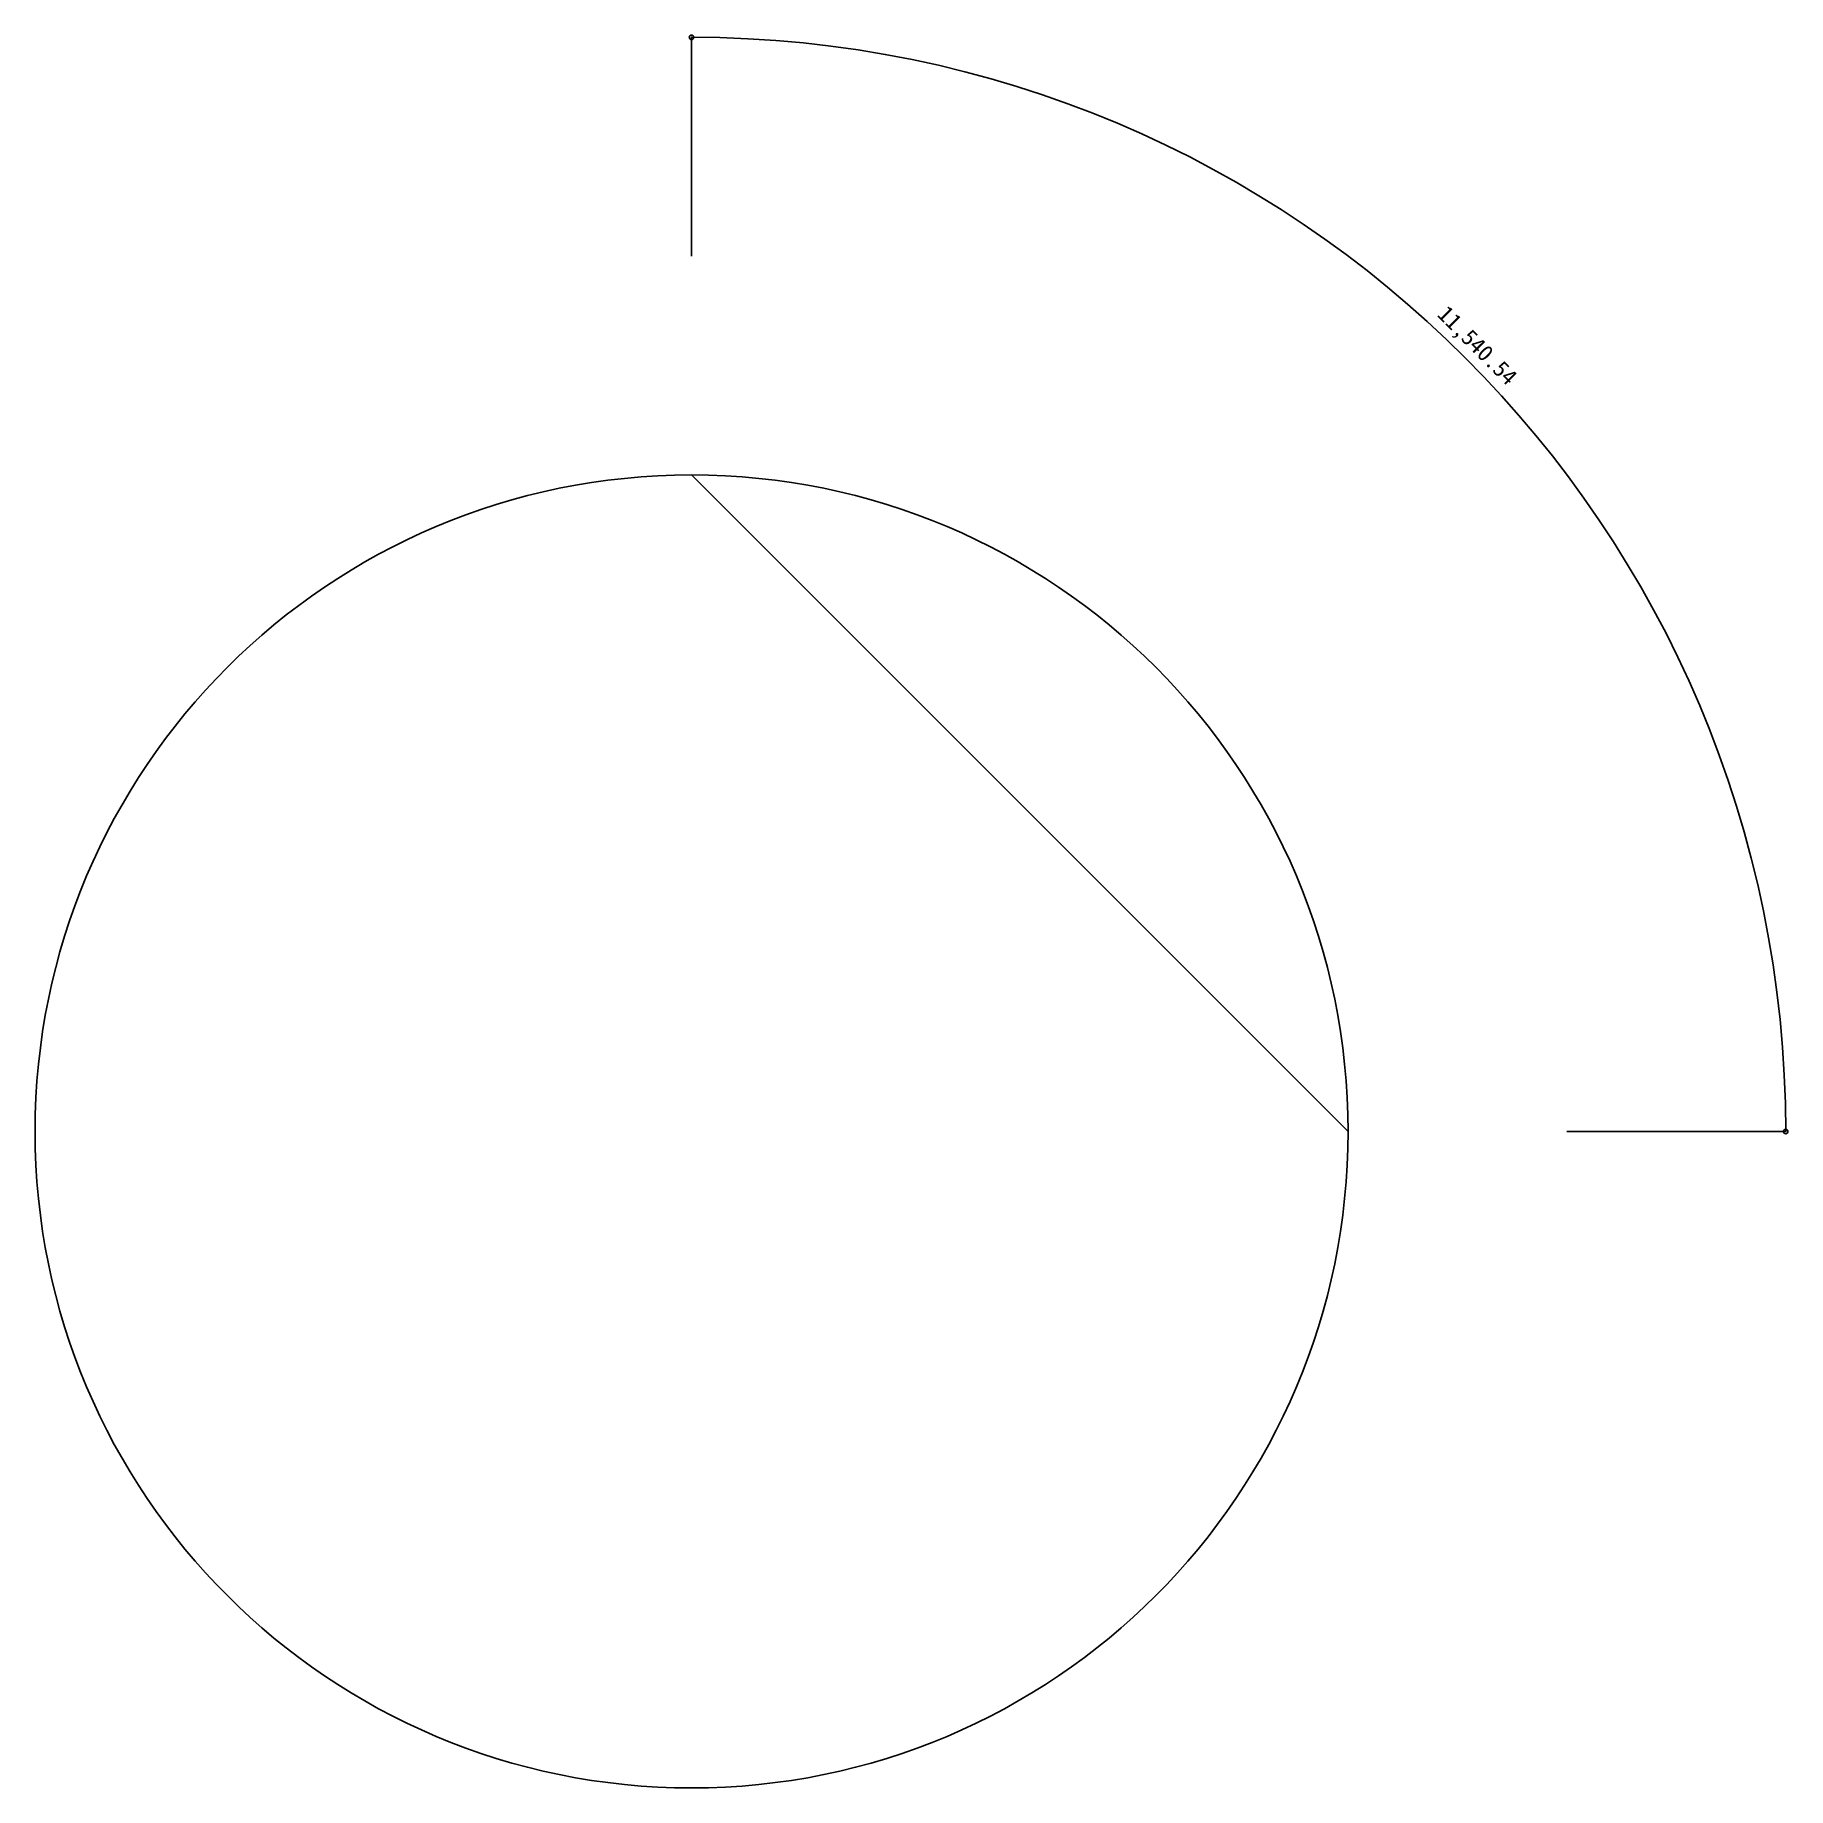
# Model space of a CAD drawing. Units: millimetres at full size, sheet at 1:100. Extents: x -10653 to 8964, y -10837 to 8780.
import ezdxf
from ezdxf.enums import TextEntityAlignment as Align

# ---------------------------------------------------------------- set-up
doc = ezdxf.new("R2010")
doc.units = ezdxf.units.MM
doc.header["$LTSCALE"] = 100
doc.header["$PDMODE"] = 32
doc.header["$PDSIZE"] = 50
doc.layers.add('0-0', color=4, linetype='Continuous')
doc.styles.add('ＭＳ ゴシック', font='')
doc.styles.get('ＭＳ ゴシック').set_extended_font_data('MS Gothic')

msp = doc.modelspace()

# ---------------------------------------------------------------- linework, layer by layer
at = {"layer": '0-0'}
for p, q in [((-3306.1, 6306.1), (-3306.1, 8755.1)), ((6489.8, -3489.8), (8938.8, -3489.8))]:
    msp.add_line(p, q, dxfattribs=at)
at = {"layer": '0-0', "color": 7}
msp.add_line((4040.8, -3489.8), (-3306.1, 3857.1), dxfattribs=at)
msp.add_circle((-3306.1, -3489.8), 7346.9, dxfattribs=at)
at = {"layer": '0-0'}
msp.add_arc((-3306.1, -3489.8), 12244.9, 0, 90, dxfattribs=at)
for p in [(-3306.1, 8755.1), (8938.8, -3489.8)]:
    msp.add_point(p, dxfattribs=at)

# ---------------------------------------------------------------- texts
at = {"layer": '0-0', "style": 'ＭＳ ゴシック'}
msp.add_text('11,540.54', height=183.3, rotation=315, dxfattribs=at).set_placement((4989.9, 5601.8), align=Align.BOTTOM_LEFT)

doc.saveas('drawing.dxf')
